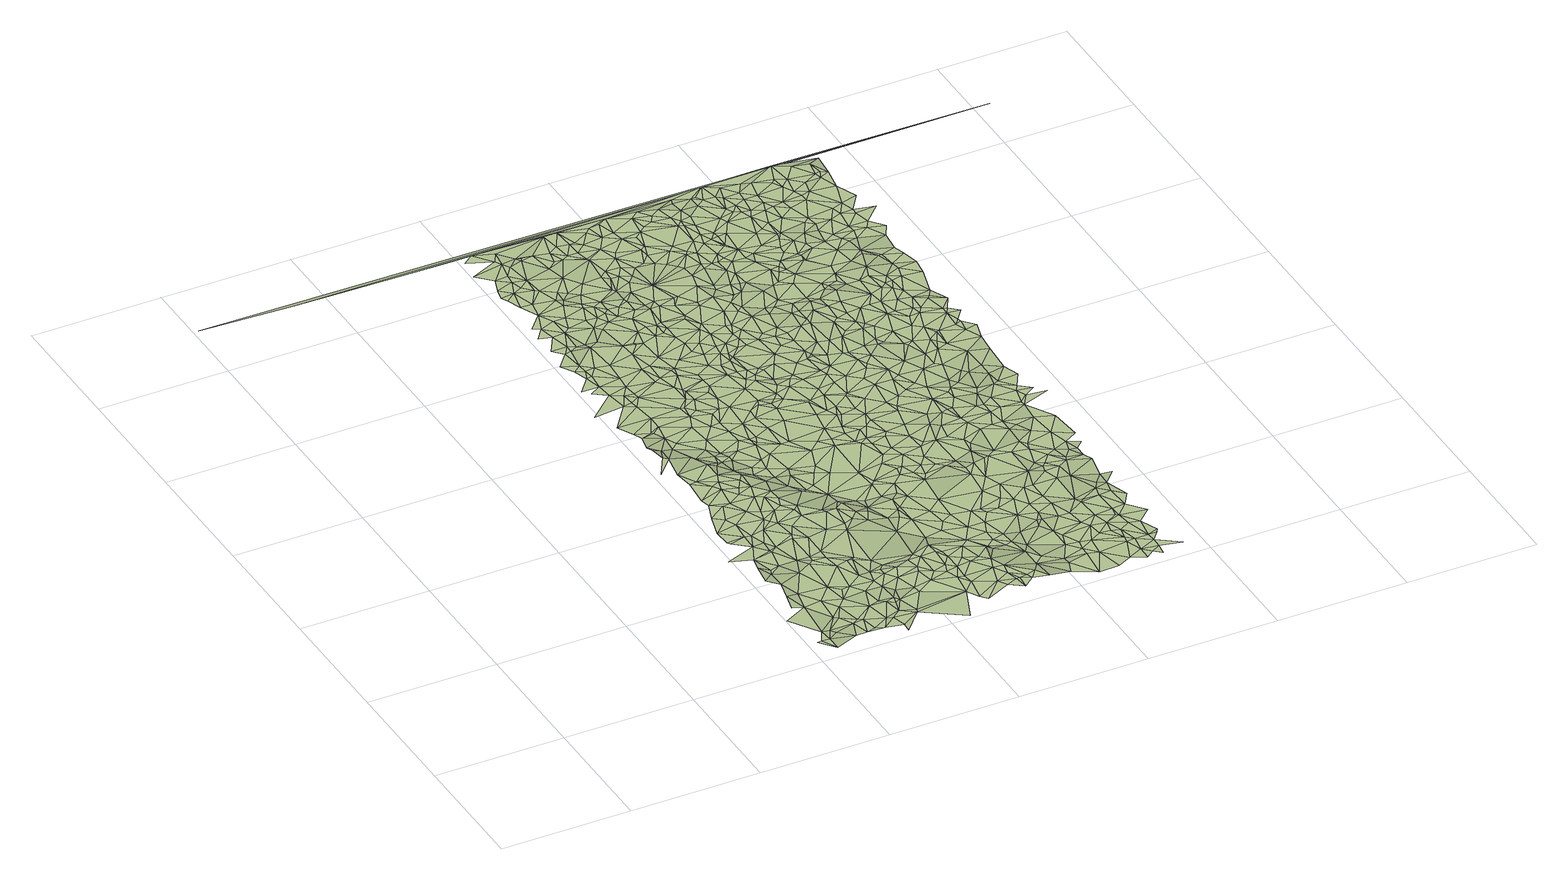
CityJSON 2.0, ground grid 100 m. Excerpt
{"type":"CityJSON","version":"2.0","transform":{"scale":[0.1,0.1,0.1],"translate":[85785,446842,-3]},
"CityObjects":{
"terrain1":{"type":"TINRelief","geometry":[{"type":"CompositeSurface","lod":"2","boundaries":[[[0,1,2]],[[2,1,3]],[[4,2,3]],[[4,3,5]],[[6,7,4]],[[3,1,8]],[[5,3,9]],[[3,8,9]],[[4,5,10]],[[11,6,12]],[[6,4,10]],[[5,9,13]],[[6,14,12]],[[5,15,10]],[[13,9,8]],[[5,13,15]],[[12,14,16]],[[6,10,17]],[[6,17,14]],[[16,18,19]],[[20,19,18]],[[13,8,21]],[[22,10,15]],[[23,15,13]],[[17,10,22]],[[20,18,24]],[[14,25,16]],[[26,20,24]],[[13,21,27]],[[23,22,15]],[[28,26,29]],[[16,25,18]],[[23,13,27]],[[27,21,30]],[[14,17,31]],[[24,18,32]],[[33,30,21]],[[26,24,32]],[[34,17,22]],[[18,25,32]],[[14,31,25]],[[35,36,37]],[[31,17,34]],[[38,22,23]],[[35,37,39]],[[40,27,30]],[[38,23,27]],[[26,32,41]],[[40,30,33]],[[26,42,29]],[[29,37,36]],[[34,22,38]],[[26,41,42]],[[39,43,44]],[[25,45,32]],[[37,46,39]],[[38,27,40]],[[39,46,43]],[[31,34,47]],[[41,32,45]],[[48,40,33]],[[29,49,37]],[[31,50,25]],[[29,42,51]],[[48,33,52]],[[29,51,49]],[[37,49,46]],[[53,47,34]],[[41,54,42]],[[25,50,45]],[[44,43,55]],[[53,31,47]],[[54,51,42]],[[44,55,56]],[[57,34,38]],[[41,45,54]],[[53,34,57]],[[58,38,40]],[[49,51,59]],[[48,60,40]],[[54,59,51]],[[46,61,43]],[[46,49,62]],[[63,50,31]],[[45,50,64]],[[53,63,31]],[[57,38,65]],[[43,61,55]],[[58,65,38]],[[52,66,67]],[[58,40,60]],[[56,55,68]],[[69,54,45]],[[48,52,67]],[[70,56,71]],[[45,64,72]],[[62,49,59]],[[73,70,74]],[[69,45,72]],[[46,62,61]],[[75,59,54]],[[48,67,60]],[[63,64,50]],[[55,61,68]],[[56,68,71]],[[76,73,77]],[[69,75,54]],[[58,60,78]],[[58,79,65]],[[53,57,80]],[[81,72,64]],[[70,71,74]],[[57,65,82]],[[83,62,59]],[[73,74,77]],[[84,85,86]],[[53,87,63]],[[83,59,88]],[[63,81,64]],[[58,78,79]],[[75,88,59]],[[78,60,89]],[[60,67,90]],[[53,80,87]],[[82,65,79]],[[91,69,72]],[[62,92,61]],[[93,72,81]],[[89,60,90]],[[78,89,79]],[[91,72,93]],[[57,82,80]],[[61,94,68]],[[91,75,69]],[[71,68,95]],[[77,74,96]],[[76,77,97]],[[83,98,62]],[[75,99,88]],[[100,81,63]],[[96,74,71]],[[92,94,61]],[[87,100,63]],[[62,98,92]],[[91,99,75]],[[83,88,98]],[[89,101,79]],[[76,102,85]],[[86,85,103]],[[86,103,104]],[[94,95,68]],[[82,79,101]],[[105,104,103]],[[77,96,106]],[[80,107,87]],[[93,81,108]],[[109,71,95]],[[110,89,90]],[[96,71,109]],[[87,111,100]],[[80,82,112]],[[100,108,81]],[[87,107,111]],[[77,106,97]],[[76,97,102]],[[113,91,93]],[[114,88,99]],[[85,115,103]],[[116,101,89]],[[92,98,117]],[[80,112,107]],[[113,99,91]],[[92,117,94]],[[118,82,101]],[[119,98,88]],[[105,103,120]],[[100,111,108]],[[85,102,115]],[[121,105,120]],[[118,112,82]],[[122,95,94]],[[109,95,122]],[[110,116,89]],[[123,90,67]],[[124,96,109]],[[124,106,96]],[[114,119,88]],[[125,121,126]],[[107,127,111]],[[112,128,107]],[[113,114,99]],[[129,117,98]],[[130,93,108]],[[118,101,116]],[[111,127,108]],[[103,115,120]],[[131,107,128]],[[119,129,98]],[[132,125,133]],[[113,93,130]],[[124,109,122]],[[134,97,106]],[[131,127,107]],[[135,102,97]],[[121,136,126]],[[135,115,102]],[[117,137,94]],[[121,120,136]],[[124,138,106]],[[110,90,123]],[[139,128,112]],[[137,122,94]],[[129,140,117]],[[139,112,118]],[[123,67,141]],[[134,106,142]],[[138,142,106]],[[125,126,133]],[[139,131,128]],[[143,120,115]],[[124,122,138]],[[144,135,97]],[[127,130,108]],[[119,145,129]],[[146,116,110]],[[140,137,117]],[[114,145,119]],[[145,140,129]],[[144,97,134]],[[147,148,149]],[[150,118,116]],[[135,151,115]],[[126,136,152]],[[152,136,120]],[[132,153,148]],[[143,115,151]],[[113,154,114]],[[132,133,153]],[[155,139,118]],[[156,138,122]],[[150,116,146]],[[156,122,137]],[[144,157,135]],[[134,142,158]],[[114,159,145]],[[160,131,139]],[[144,134,158]],[[126,152,133]],[[155,118,150]],[[113,130,161]],[[162,127,131]],[[146,110,123]],[[157,151,135]],[[163,142,138]],[[164,165,166]],[[113,161,154]],[[114,154,159]],[[149,165,167]],[[144,158,157]],[[140,168,137]],[[145,168,140]],[[169,120,143]],[[155,160,139]],[[170,158,142]],[[163,138,156]],[[160,162,131]],[[150,146,171]],[[152,120,169]],[[143,151,172]],[[148,173,149]],[[174,157,158]],[[156,137,175]],[[163,176,142]],[[155,150,171]],[[148,153,177]],[[157,178,151]],[[170,142,176]],[[148,177,173]],[[179,161,130]],[[174,158,170]],[[165,180,166]],[[181,182,183]],[[127,184,130]],[[174,178,157]],[[182,166,185]],[[168,175,137]],[[146,123,186]],[[146,187,171]],[[188,160,155]],[[169,143,172]],[[189,154,161]],[[149,190,165]],[[189,159,154]],[[163,156,191]],[[151,178,172]],[[185,166,180]],[[188,155,171]],[[192,133,152]],[[193,145,159]],[[183,182,185]],[[194,177,153]],[[149,173,190]],[[146,186,187]],[[181,183,195]],[[188,162,160]],[[179,189,161]],[[194,173,177]],[[191,156,175]],[[162,184,127]],[[196,179,130]],[[163,197,176]],[[193,168,145]],[[198,174,170]],[[165,199,180]],[[200,153,133]],[[201,123,202]],[[198,178,174]],[[185,180,203]],[[163,191,197]],[[168,204,175]],[[194,205,173]],[[183,185,203]],[[192,152,169]],[[186,123,201]],[[170,176,206]],[[207,159,189]],[[188,171,208]],[[205,190,173]],[[208,171,187]],[[165,190,199]],[[209,189,179]],[[204,210,175]],[[183,211,195]],[[200,194,153]],[[212,195,213]],[[198,170,206]],[[196,130,184]],[[180,199,203]],[[214,172,178]],[[191,175,215]],[[206,176,197]],[[196,209,179]],[[216,186,201]],[[188,217,162]],[[193,204,168]],[[209,218,189]],[[192,200,133]],[[186,219,187]],[[207,193,159]],[[198,214,178]],[[220,212,213]],[[202,221,222]],[[223,169,172]],[[215,175,210]],[[207,189,218]],[[213,195,211]],[[208,187,219]],[[216,219,186]],[[188,208,224]],[[193,210,204]],[[201,202,222]],[[191,225,197]],[[220,226,227]],[[183,203,228]],[[183,228,211]],[[223,192,169]],[[188,224,217]],[[229,209,196]],[[191,215,225]],[[230,203,199]],[[194,231,205]],[[213,211,232]],[[233,215,210]],[[231,190,205]],[[223,172,234]],[[235,208,219]],[[193,233,210]],[[214,234,172]],[[224,208,235]],[[206,197,236]],[[209,237,218]],[[198,206,238]],[[162,217,239]],[[162,239,184]],[[240,207,218]],[[220,213,241]],[[200,242,194]],[[216,243,219]],[[216,201,244]],[[222,221,245]],[[228,203,230]],[[226,246,247]],[[236,197,225]],[[248,200,192]],[[198,238,214]],[[190,249,199]],[[220,241,226]],[[211,228,232]],[[229,237,209]],[[213,232,241]],[[250,217,224]],[[251,229,196]],[[250,224,235]],[[240,193,207]],[[251,196,184]],[[235,219,252]],[[253,248,192]],[[240,218,237]],[[254,215,233]],[[255,192,223]],[[238,206,236]],[[249,230,199]],[[254,225,215]],[[244,201,222]],[[256,223,234]],[[248,242,200]],[[241,232,257]],[[252,219,243]],[[258,231,194]],[[257,232,228]],[[258,194,242]],[[214,259,234]],[[226,241,260]],[[255,253,192]],[[231,249,190]],[[216,244,243]],[[251,237,229]],[[238,259,214]],[[226,260,246]],[[193,261,233]],[[255,223,256]],[[250,262,217]],[[250,235,262]],[[253,263,248]],[[264,265,266]],[[238,267,259]],[[235,252,262]],[[265,268,266]],[[251,184,269]],[[264,266,270]],[[240,237,271]],[[263,242,248]],[[268,246,272]],[[273,257,228]],[[274,222,245]],[[241,275,260]],[[256,234,276]],[[261,254,233]],[[267,277,259]],[[276,234,259]],[[278,225,254]],[[252,243,279]],[[239,280,184]],[[281,238,236]],[[282,228,230]],[[266,268,272]],[[281,267,238]],[[255,283,253]],[[284,244,222]],[[240,285,193]],[[251,286,237]],[[184,280,269]],[[287,230,249]],[[255,256,283]],[[288,236,225]],[[289,241,257]],[[246,260,290]],[[276,259,277]],[[284,222,274]],[[274,245,291]],[[253,283,263]],[[292,249,231]],[[262,252,279]],[[258,292,231]],[[293,239,217]],[[262,294,217]],[[295,258,242]],[[263,296,242]],[[281,277,267]],[[275,290,260]],[[297,243,244]],[[289,275,241]],[[271,237,298]],[[295,242,296]],[[251,269,286]],[[297,279,243]],[[270,266,299]],[[289,257,273]],[[273,228,282]],[[282,230,287]],[[270,299,300]],[[278,254,261]],[[288,225,278]],[[240,271,285]],[[301,256,276]],[[292,302,249]],[[303,274,291]],[[283,256,301]],[[193,304,261]],[[272,246,305]],[[306,244,284]],[[284,274,303]],[[293,217,294]],[[281,236,288]],[[239,307,280]],[[286,308,237]],[[280,286,269]],[[266,272,309]],[[306,297,244]],[[246,290,310]],[[258,311,292]],[[302,287,249]],[[276,277,312]],[[295,311,258]],[[237,308,298]],[[263,313,296]],[[314,300,315]],[[281,312,277]],[[316,290,275]],[[263,283,317]],[[266,318,299]],[[319,303,291]],[[320,262,279]],[[321,284,303]],[[193,285,304]],[[306,284,321]],[[266,309,318]],[[280,322,286]],[[292,323,302]],[[293,307,239]],[[320,279,297]],[[289,316,275]],[[324,300,299]],[[271,298,285]],[[246,310,305]],[[320,294,262]],[[325,273,282]],[[295,296,326]],[[263,317,313]],[[289,273,325]],[[311,323,292]],[[319,321,303]],[[272,327,309]],[[283,301,317]],[[322,308,286]],[[328,312,281]],[[329,330,331]],[[332,276,312]],[[272,305,327]],[[328,281,288]],[[314,315,330]],[[333,287,302]],[[334,301,276]],[[324,315,300]],[[280,307,335]],[[299,318,336]],[[296,313,337]],[[295,326,311]],[[338,282,287]],[[280,339,322]],[[334,276,332]],[[323,340,302]],[[306,321,341]],[[324,299,336]],[[342,320,297]],[[309,336,318]],[[278,261,343]],[[316,344,290]],[[341,321,319]],[[340,333,302]],[[311,340,323]],[[344,310,290]],[[296,337,326]],[[345,294,320]],[[298,308,346]],[[345,293,294]],[[317,337,313]],[[289,347,316]],[[338,348,282]],[[327,336,309]],[[280,335,339]],[[322,349,308]],[[350,289,325]],[[351,338,287]],[[352,297,306]],[[351,287,333]],[[288,278,343]],[[353,305,310]],[[328,354,312]],[[324,336,355]],[[293,356,307]],[[357,328,288]],[[341,319,358]],[[311,359,340]],[[324,355,315]],[[345,320,342]],[[298,360,285]],[[306,341,361]],[[362,327,305]],[[325,282,363]],[[330,364,331]],[[332,312,354]],[[322,339,349]],[[365,304,285]],[[350,347,289]],[[261,304,343]],[[326,359,311]],[[356,335,307]],[[363,282,348]],[[308,349,346]],[[316,347,344]],[[351,348,338]],[[362,305,353]],[[366,317,301]],[[298,346,360]],[[353,310,367]],[[342,297,352]],[[368,301,334]],[[369,334,332]],[[340,370,333]],[[330,315,364]],[[344,367,310]],[[365,285,360]],[[371,293,345]],[[372,306,361]],[[366,337,317]],[[350,325,363]],[[341,358,361]],[[373,339,335]],[[336,374,355]],[[351,363,348]],[[375,336,327]],[[362,353,376]],[[377,345,342]],[[355,378,315]],[[357,288,343]],[[372,352,306]],[[346,349,360]],[[379,344,347]],[[380,356,293]],[[350,381,347]],[[356,373,335]],[[371,380,293]],[[378,364,315]],[[382,332,354]],[[362,375,327]],[[351,333,383]],[[384,340,359]],[[382,369,332]],[[379,367,344]],[[368,366,301]],[[368,334,369]],[[385,353,367]],[[357,386,328]],[[387,326,337]],[[365,388,304]],[[328,386,354]],[[384,370,340]],[[381,379,347]],[[371,345,377]],[[389,349,339]],[[385,376,353]],[[387,359,326]],[[374,378,355]],[[390,391,392]],[[377,342,352]],[[393,381,350]],[[389,339,373]],[[336,394,374]],[[365,360,395]],[[351,383,363]],[[396,333,370]],[[362,376,375]],[[397,361,358]],[[398,367,379]],[[350,363,399]],[[400,379,381]],[[357,343,401]],[[366,387,337]],[[375,394,336]],[[374,402,378]],[[368,369,403]],[[393,350,399]],[[398,385,367]],[[371,377,404]],[[393,400,381]],[[403,369,382]],[[387,384,359]],[[356,405,373]],[[343,304,406]],[[407,383,333]],[[380,408,356]],[[331,364,409]],[[410,360,349]],[[400,398,379]],[[371,411,380]],[[365,395,412]],[[357,401,386]],[[404,377,352]],[[365,412,388]],[[413,363,383]],[[374,414,402]],[[402,414,378]],[[415,376,385]],[[371,404,411]],[[416,352,372]],[[407,333,396]],[[384,417,370]],[[399,363,413]],[[389,373,405]],[[389,410,349]],[[304,388,418]],[[368,403,419]],[[420,372,361]],[[408,405,356]],[[393,421,400]],[[394,414,374]],[[415,375,376]],[[382,354,422]],[[396,370,423]],[[417,423,370]],[[380,411,408]],[[401,343,424]],[[400,421,398]],[[368,425,366]],[[406,304,418]],[[426,404,352]],[[410,395,360]],[[403,382,427]],[[366,428,387]],[[397,429,361]],[[426,352,416]],[[354,386,422]],[[387,430,384]],[[413,383,431]],[[368,419,425]],[[409,364,378]],[[393,399,432]],[[416,372,420]],[[399,413,431]],[[403,427,419]],[[407,433,383]],[[431,383,433]],[[393,432,421]],[[386,401,434]],[[343,406,424]],[[398,435,385]],[[420,361,429]],[[436,414,394]],[[437,428,366]],[[438,430,387]],[[439,411,404]],[[438,387,428]],[[401,424,434]],[[375,440,394]],[[425,437,366]],[[441,412,395]],[[398,421,442]],[[441,388,412]],[[415,385,435]],[[439,404,426]],[[408,443,405]],[[444,384,430]],[[425,419,427]],[[445,441,395]],[[444,417,384]],[[410,445,395]],[[407,446,433]],[[409,378,414]],[[446,431,433]],[[382,447,427]],[[448,396,423]],[[417,448,423]],[[440,436,394]],[[382,422,447]],[[449,414,436]],[[386,434,450]],[[451,399,431]],[[421,432,452]],[[438,453,430]],[[405,443,454]],[[438,428,455]],[[398,442,456]],[[457,408,411]],[[451,432,399]],[[458,431,446]],[[421,452,442]],[[437,459,428]],[[460,389,405]],[[397,461,429]],[[426,416,462]],[[398,456,435]],[[441,463,388]],[[463,418,388]],[[406,464,424]],[[406,418,465]],[[331,409,466]],[[410,467,445]],[[453,444,430]],[[415,468,375]],[[455,428,459]],[[425,469,437]],[[386,470,422]],[[438,455,453]],[[434,424,471]],[[449,436,440]],[[451,431,458]],[[416,420,462]],[[386,450,470]],[[472,407,396]],[[425,427,473]],[[406,465,464]],[[417,474,448]],[[457,443,408]],[[445,475,441]],[[439,457,411]],[[444,474,417]],[[449,409,414]],[[476,452,432]],[[415,435,477]],[[472,446,407]],[[450,434,471]],[[460,405,454]],[[478,465,418]],[[471,424,464]],[[375,468,440]],[[479,454,443]],[[439,426,480]],[[389,481,410]],[[437,482,459]],[[467,475,445]],[[472,396,448]],[[427,447,483]],[[437,469,482]],[[455,484,453]],[[425,473,469]],[[451,476,432]],[[453,485,444]],[[486,442,452]],[[447,422,487]],[[488,449,440]],[[458,446,489]],[[420,429,490]],[[473,427,483]],[[475,463,441]],[[478,418,463]],[[455,459,491]],[[453,484,485]],[[422,470,487]],[[486,456,442]],[[455,491,484]],[[476,486,452]],[[415,477,468]],[[429,461,490]],[[492,451,458]],[[493,435,456]],[[410,494,467]],[[495,464,465]],[[488,496,449]],[[482,497,459]],[[447,487,483]],[[450,498,470]],[[457,479,443]],[[459,497,491]],[[426,462,499]],[[500,448,474]],[[501,450,471]],[[477,435,493]],[[495,465,478]],[[444,485,502]],[[444,502,474]],[[426,499,480]],[[449,496,409]],[[460,481,389]],[[501,471,464]],[[472,489,446]],[[503,475,467]],[[504,454,479]],[[488,440,505]],[[451,506,476]],[[469,507,482]],[[420,508,462]],[[472,448,500]],[[484,509,485]],[[473,507,469]],[[510,492,458]],[[439,511,457]],[[420,490,508]],[[470,512,487]],[[506,486,476]],[[486,513,456]],[[510,458,489]],[[460,454,504]],[[439,480,511]],[[514,463,475]],[[515,493,456]],[[477,493,516]],[[492,506,451]],[[440,468,505]],[[483,487,517]],[[470,498,512]],[[500,474,502]],[[518,498,450]],[[501,464,519]],[[495,519,464]],[[515,456,513]],[[485,509,502]],[[488,520,496]],[[503,467,494]],[[477,516,468]],[[473,483,521]],[[518,450,501]],[[522,478,463]],[[482,523,497]],[[488,505,524]],[[503,514,475]],[[523,491,497]],[[481,494,410]],[[515,516,493]],[[517,487,512]],[[525,490,461]],[[331,466,526]],[[488,524,520]],[[507,527,482]],[[484,491,528]],[[457,529,479]],[[496,466,409]],[[484,530,509]],[[472,500,531]],[[472,531,489]],[[473,532,507]],[[499,462,533]],[[514,522,463]],[[525,461,534]],[[521,483,517]],[[482,527,523]],[[535,495,478]],[[536,512,498]],[[462,508,537]],[[510,489,531]],[[504,479,529]],[[533,462,537]],[[538,486,506]],[[539,492,510]],[[480,499,540]],[[480,540,511]],[[496,520,466]],[[473,521,532]],[[538,513,486]],[[508,490,525]],[[492,541,506]],[[542,501,519]],[[500,502,543]],[[544,516,515]],[[457,511,545]],[[509,546,502]],[[547,515,513]],[[518,536,498]],[[535,478,522]],[[484,528,530]],[[507,532,527]],[[518,501,542]],[[523,528,491]],[[548,468,516]],[[549,514,503]],[[535,519,495]],[[524,550,520]],[[539,541,492]],[[551,524,505]],[[551,505,468]],[[531,500,552]],[[460,504,553]],[[511,540,545]],[[554,517,512]],[[549,503,494]],[[502,546,543]],[[544,515,547]],[[530,546,509]],[[457,555,529]],[[520,556,466]],[[457,545,555]],[[508,557,537]],[[538,547,513]],[[536,554,512]],[[508,525,557]],[[460,558,481]],[[541,538,506]],[[544,548,516]],[[550,556,520]],[[500,543,552]],[[510,531,559]],[[560,494,481]],[[499,561,540]],[[551,550,524]],[[553,504,529]],[[539,510,559]],[[460,553,558]],[[499,533,562]],[[542,519,563]],[[527,564,523]],[[560,549,494]],[[565,521,517]],[[566,525,534]],[[548,551,468]],[[514,567,522]],[[540,561,545]],[[539,568,541]],[[533,537,569]],[[535,522,570]],[[571,544,547]],[[535,563,519]],[[572,517,554]],[[573,527,532]],[[574,532,521]],[[549,567,514]],[[530,575,546]],[[538,571,547]],[[518,576,536]],[[577,466,556]],[[523,564,528]],[[541,568,538]],[[578,543,546]],[[579,560,481]],[[539,580,568]],[[571,548,544]],[[565,517,572]],[[528,575,530]],[[577,556,550]],[[581,552,543]],[[579,481,558]],[[582,518,542]],[[499,562,561]],[[531,552,583]],[[567,570,522]],[[576,554,536]],[[579,549,560]],[[569,537,557]],[[539,559,580]],[[529,555,584]],[[581,543,578]],[[575,578,546]],[[573,564,527]],[[545,585,555]],[[553,529,584]],[[559,531,583]],[[390,586,391]],[[548,587,551]],[[574,521,565]],[[557,525,588]],[[545,561,585]],[[533,569,562]],[[589,550,551]],[[572,554,576]],[[582,542,563]],[[574,573,532]],[[588,525,566]],[[590,548,571]],[[581,583,552]],[[577,591,466]],[[528,592,575]],[[518,593,576]],[[538,594,571]],[[595,535,570]],[[589,577,550]],[[568,596,538]],[[569,557,597]],[[579,598,549]],[[579,558,599]],[[584,555,600]],[[575,601,578]],[[585,600,555]],[[595,563,535]],[[549,598,567]],[[602,528,564]],[[582,593,518]],[[562,603,561]],[[553,604,558]],[[603,585,561]],[[605,565,572]],[[595,570,567]],[[568,580,596]],[[573,606,564]],[[607,587,548]],[[597,557,608]],[[609,551,587]],[[610,580,559]],[[602,592,528]],[[590,571,594]],[[581,578,611]],[[592,612,575]],[[575,612,601]],[[574,565,605]],[[590,607,548]],[[566,613,614]],[[557,588,608]],[[589,591,577]],[[558,615,599]],[[610,559,583]],[[581,616,583]],[[609,589,551]],[[617,572,576]],[[602,564,606]],[[538,618,594]],[[553,584,604]],[[588,566,614]],[[579,599,598]],[[574,619,573]],[[526,466,591]],[[611,578,601]],[[584,600,620]],[[619,606,573]],[[569,597,621]],[[622,562,569]],[[622,603,562]],[[538,596,623]],[[558,604,615]],[[610,596,580]],[[581,611,616]],[[574,605,619]],[[605,572,624]],[[582,563,625]],[[538,626,618]],[[597,608,627]],[[598,628,567]],[[629,567,628]],[[630,593,582]],[[590,594,631]],[[617,576,593]],[[632,567,629]],[[607,609,587]],[[633,585,603]],[[589,634,591]],[[633,600,585]],[[635,612,592]],[[621,597,627]],[[619,636,606]],[[595,567,632]],[[595,625,563]],[[637,602,606]],[[637,606,636]],[[599,615,598]],[[602,635,592]],[[638,614,613]],[[538,639,626]],[[538,623,639]],[[590,631,607]],[[624,572,617]],[[584,620,604]],[[612,640,601]],[[610,583,641]],[[641,583,616]],[[588,614,642]],[[609,643,589]],[[589,643,634]],[[622,569,621]],[[630,582,625]],[[588,642,608]],[[640,611,601]],[[630,644,593]],[[627,608,645]],[[598,646,628]],[[615,647,598]],[[622,648,603]],[[621,627,645]],[[619,649,636]],[[635,650,612]],[[649,637,636]],[[651,620,600]],[[648,633,603]],[[608,642,645]],[[598,647,646]],[[611,652,616]],[[650,640,612]],[[610,653,596]],[[634,526,591]],[[617,593,644]],[[638,654,614]],[[641,616,652]],[[631,655,607]],[[331,526,656]],[[607,655,609]],[[657,602,637]],[[642,614,658]],[[631,594,659]],[[594,618,659]],[[657,635,602]],[[610,641,660]],[[633,651,600]],[[661,619,605]],[[643,526,634]],[[638,662,654]],[[596,663,623]],[[653,663,596]],[[664,605,624]],[[665,604,620]],[[610,660,653]],[[655,666,609]],[[595,632,667]],[[614,654,658]],[[629,628,668]],[[657,637,649]],[[632,629,668]],[[669,611,640]],[[615,604,670]],[[621,645,671]],[[622,621,672]],[[673,645,642]],[[595,667,625]],[[609,674,643]],[[615,670,647]],[[619,675,649]],[[631,659,655]],[[676,652,611]],[[648,677,633]],[[678,641,652]],[[630,625,679]],[[646,680,628]],[[630,679,644]],[[681,650,635]],[[665,620,651]],[[673,642,658]],[[622,682,648]],[[609,666,674]],[[626,683,618]],[[681,640,650]],[[646,647,680]],[[673,671,645]],[[676,611,669]],[[661,605,664]],[[684,617,644]],[[678,660,641]],[[621,671,685]],[[621,685,672]],[[661,675,619]],[[623,663,686]],[[657,681,635]],[[655,674,666]],[[653,687,663]],[[623,688,639]],[[626,639,683]],[[622,672,682]],[[689,624,617]],[[653,660,687]],[[643,690,526]],[[604,691,670]],[[659,618,683]],[[632,692,667]],[[665,693,604]],[[648,694,677]],[[657,649,695]],[[693,691,604]],[[633,677,696]],[[628,680,668]],[[697,669,640]],[[659,698,655]],[[684,644,699]],[[632,668,692]],[[679,625,667]],[[643,674,690]],[[623,686,688]],[[695,649,675]],[[655,698,674]],[[678,687,660]],[[673,658,700]],[[689,664,624]],[[679,699,644]],[[658,654,701]],[[633,702,651]],[[682,672,685]],[[703,652,676]],[[648,682,694]],[[673,704,671]],[[681,697,640]],[[639,688,683]],[[703,678,652]],[[689,617,684]],[[705,676,669]],[[670,706,647]],[[685,671,704]],[[707,661,664]],[[708,663,687]],[[708,686,663]],[[661,709,675]],[[667,692,710]],[[711,687,678]],[[673,700,712]],[[633,696,702]],[[657,713,681]],[[679,667,710]],[[673,712,704]],[[665,651,714]],[[693,715,691]],[[705,669,697]],[[716,670,691]],[[677,694,696]],[[657,695,713]],[[659,717,698]],[[659,683,717]],[[707,664,689]],[[665,714,693]],[[682,685,718]],[[647,719,680]],[[684,699,720]],[[686,721,688]],[[722,676,705]],[[723,690,674]],[[710,692,724]],[[586,725,391]],[[726,711,678]],[[707,727,661]],[[728,675,709]],[[727,709,661]],[[679,710,724]],[[683,688,729]],[[526,690,730]],[[728,695,675]],[[714,651,702]],[[679,731,699]],[[682,718,694]],[[714,715,693]],[[711,732,687]],[[733,668,680]],[[716,706,670]],[[689,684,734]],[[681,735,697]],[[726,678,703]],[[706,719,647]],[[703,676,722]],[[708,721,686]],[[715,736,691]],[[681,713,735]],[[684,720,734]],[[717,683,729]],[[685,704,737]],[[729,688,721]],[[699,731,720]],[[732,708,687]],[[707,689,727]],[[716,691,736]],[[738,705,697]],[[726,732,711]],[[685,737,718]],[[723,739,690]],[[698,740,674]],[[741,692,668]],[[717,742,698]],[[722,705,738]],[[697,735,743]],[[696,694,744]],[[723,674,740]],[[679,724,745]],[[727,746,709]],[[696,747,702]],[[718,744,694]],[[692,748,724]],[[749,713,695]],[[708,750,721]],[[728,709,746]],[[719,733,680]],[[716,751,706]],[[738,697,743]],[[717,729,742]],[[714,752,715]],[[679,753,731]],[[728,749,695]],[[714,702,752]],[[713,754,735]],[[741,668,733]],[[755,729,721]],[[715,752,736]],[[756,726,703]],[[689,734,757]],[[739,758,690]],[[756,703,722]],[[679,745,753]],[[754,743,735]],[[755,721,750]],[[690,758,730]],[[732,759,708]],[[696,760,747]],[[727,689,757]],[[696,744,760]],[[723,740,739]],[[759,750,708]],[[716,761,751]],[[734,720,762]],[[716,736,761]],[[742,740,698]],[[745,724,748]],[[718,763,744]],[[741,748,692]],[[702,747,764]],[[749,754,713]],[[762,720,731]],[[765,742,729]],[[706,751,766]],[[767,738,743]],[[768,722,738]],[[765,729,755]],[[728,769,749]],[[770,733,719]],[[727,771,746]],[[755,750,772]],[[773,526,730]],[[759,772,750]],[[726,774,732]],[[706,766,719]],[[775,736,752]],[[731,753,776]],[[763,760,744]],[[767,743,754]],[[741,733,770]],[[775,761,736]],[[757,734,762]],[[727,757,771]],[[728,746,777]],[[752,702,778]],[[747,760,764]],[[725,331,391]],[[776,753,745]],[[739,779,758]],[[728,777,769]],[[730,758,780]],[[756,774,726]],[[781,756,722]],[[770,719,782]],[[783,759,732]],[[784,754,749]],[[778,702,764]],[[739,740,779]],[[768,738,767]],[[731,776,785]],[[771,786,746]],[[765,787,742]],[[781,722,768]],[[766,782,719]],[[762,731,785]],[[751,761,788]],[[769,789,749]],[[790,740,742]],[[741,791,748]],[[792,745,748]],[[765,755,793]],[[746,786,777]],[[775,794,761]],[[775,752,795]],[[796,755,772]],[[787,790,742]],[[759,796,772]],[[751,788,766]],[[792,776,745]],[[767,754,797]],[[779,780,758]],[[784,797,754]],[[741,770,798]],[[764,760,799]],[[774,783,732]],[[784,749,789]],[[771,800,786]],[[801,787,765]],[[777,789,769]],[[781,802,756]],[[792,748,791]],[[756,802,774]],[[801,765,793]],[[741,798,791]],[[803,779,740]],[[803,740,790]],[[775,795,794]],[[804,759,783]],[[752,778,795]],[[768,767,805]],[[771,757,806]],[[796,793,755]],[[804,796,759]],[[770,782,807]],[[794,808,761]],[[776,809,785]],[[773,730,780]],[[331,656,810]],[[805,767,797]],[[787,811,790]],[[771,806,800]],[[757,762,812]],[[784,813,797]],[[766,807,782]],[[761,808,788]],[[803,790,811]],[[801,793,814]],[[784,789,813]],[[777,786,815]],[[816,787,801]],[[817,809,776]],[[792,817,776]],[[798,818,791]],[[792,791,818]],[[819,774,802]],[[820,780,779]],[[821,762,785]],[[777,822,789]],[[823,801,814]],[[814,793,796]],[[795,824,794]],[[800,825,786]],[[803,820,779]],[[816,811,787]],[[757,826,806]],[[794,824,808]],[[798,770,827]],[[823,816,801]],[[821,828,762]],[[757,812,826]],[[812,762,828]],[[788,807,766]],[[804,783,829]],[[777,815,822]],[[830,802,781]],[[831,803,811]],[[768,805,832]],[[804,829,796]],[[819,802,830]],[[805,797,833]],[[815,786,825]],[[834,783,774]],[[781,768,835]],[[809,836,785]],[[813,833,797]],[[800,806,825]],[[770,807,827]],[[656,526,773]],[[820,837,780]],[[838,814,796]],[[831,820,803]],[[819,834,774]],[[823,814,838]],[[821,785,836]],[[789,839,813]],[[789,822,839]],[[808,824,840]],[[773,780,837]],[[823,838,816]],[[798,841,818]],[[808,842,788]],[[843,829,783]],[[844,834,819]],[[768,832,835]],[[817,845,809]],[[792,818,846]],[[843,783,834]],[[826,847,806]],[[792,846,817]],[[844,819,830]],[[826,812,847]],[[805,833,848]],[[816,849,811]],[[830,781,835]],[[847,825,806]],[[813,839,833]],[[850,796,829]],[[851,828,821]],[[851,812,828]],[[832,805,848]],[[809,845,836]],[[849,831,811]],[[798,827,841]],[[788,852,807]],[[815,853,822]],[[844,843,834]],[[831,854,820]],[[838,855,816]],[[815,825,853]],[[842,852,788]],[[856,838,796]],[[857,837,820]],[[822,853,839]],[[858,847,812]],[[852,827,807]],[[818,841,859]],[[843,860,829]],[[857,773,837]],[[846,818,859]],[[832,861,835]],[[832,848,861]],[[816,855,849]],[[856,796,850]],[[844,830,862]],[[847,863,825]],[[858,812,851]],[[817,864,845]],[[849,854,831]],[[817,846,864]],[[821,836,865]],[[844,862,843]],[[866,850,829]],[[854,857,820]],[[851,821,865]],[[841,827,867]],[[839,868,833]],[[860,866,829]],[[848,833,868]],[[830,835,869]],[[856,855,838]],[[861,870,835]],[[863,853,825]],[[865,836,845]],[[839,853,871]],[[861,848,872]],[[841,867,859]],[[858,873,847]],[[858,851,874]],[[875,864,846]],[[843,876,860]],[[847,873,863]],[[875,846,877]],[[839,871,868]],[[846,859,877]],[[874,851,878]],[[862,879,843]],[[861,872,870]],[[845,864,880]],[[843,879,876]],[[835,870,869]],[[854,881,857]],[[882,854,849]],[[830,883,862]],[[656,773,857]],[[848,868,872]],[[855,884,849]],[[853,885,871]],[[851,865,878]],[[865,845,880]],[[866,886,850]],[[830,869,883]],[[867,827,887]],[[881,888,857]],[[858,874,889]],[[856,850,890]],[[891,853,863]],[[882,881,854]],[[859,867,892]],[[893,885,853]],[[862,894,879]],[[874,878,889]],[[885,868,871]],[[891,893,853]],[[895,855,856]],[[858,889,873]],[[870,872,869]],[[882,849,884]],[[877,859,892]],[[875,896,864]],[[850,886,890]],[[860,897,866]],[[875,877,898]],[[656,857,888]],[[862,883,894]],[[860,876,897]],[[855,899,884]],[[864,896,880]],[[889,878,900]],[[901,856,890]],[[656,888,881]],[[902,863,873]],[[901,895,856]],[[895,899,855]],[[903,869,872]],[[889,900,873]],[[903,872,868]],[[882,904,881]],[[866,897,886]],[[891,863,902]],[[894,905,879]],[[875,898,896]],[[876,879,905]],[[893,906,885]],[[891,907,893]],[[908,882,884]],[[865,880,909]],[[904,656,881]],[[885,910,868]],[[890,886,911]],[[878,865,912]],[[882,913,904]],[[911,886,897]],[[901,890,914]],[[908,884,899]],[[876,915,897]],[[878,916,900]],[[893,907,906]],[[901,914,895]],[[908,913,882]],[[909,880,896]],[[903,868,910]],[[891,902,907]],[[876,905,915]],[[914,890,911]],[[894,883,917]],[[918,883,869]],[[895,919,899]],[[900,920,873]],[[906,921,885]],[[908,899,919]],[[922,869,903]],[[885,921,910]],[[894,917,905]],[[904,923,656]],[[902,873,920]],[[913,923,904]],[[902,924,907]],[[878,912,916]],[[865,909,912]],[[925,903,910]],[[911,897,926]],[[895,914,927]],[[908,928,913]],[[907,929,906]],[[915,926,897]],[[895,927,919]],[[930,900,916]],[[914,911,931]],[[908,919,928]],[[918,869,922]],[[925,922,903]],[[907,924,929]],[[930,920,900]],[[905,932,915]],[[925,910,933]],[[918,917,883]],[[913,934,923]],[[906,935,921]],[[910,921,933]],[[902,936,924]],[[928,934,913]],[[906,929,935]],[[914,931,927]],[[932,926,915]],[[923,937,656]],[[917,932,905]],[[911,926,938]],[[928,919,939]],[[902,920,936]],[[927,939,919]],[[925,933,940]],[[911,938,931]],[[930,916,941]],[[933,921,942]],[[943,929,924]],[[925,940,922]],[[921,935,942]],[[930,944,920]],[[930,941,944]],[[936,943,924]],[[940,933,942]],[[916,912,945]],[[923,934,937]],[[927,931,946]],[[928,947,934]],[[916,945,941]],[[918,922,948]],[[932,949,926]],[[927,946,939]],[[928,939,947]],[[950,917,918]],[[929,951,935]],[[936,920,952]],[[943,953,929]],[[954,942,935]],[[917,955,932]],[[920,944,956]],[[940,942,954]],[[950,918,948]],[[957,926,949]],[[957,938,926]],[[953,951,929]],[[940,958,922]],[[920,956,952]],[[931,959,946]],[[960,949,932]],[[961,931,938]],[[947,962,934]],[[951,954,935]],[[948,922,963]],[[936,964,943]],[[934,962,937]],[[939,946,965]],[[936,952,964]],[[950,966,917]],[[947,939,965]],[[960,932,955]],[[961,959,931]],[[917,966,955]],[[943,964,953]],[[940,954,967]],[[963,922,958]],[[961,938,957]],[[959,965,946]],[[656,937,810]],[[950,948,963]],[[940,967,958]],[[953,964,951]],[[960,968,949]],[[957,949,968]],[[950,969,966]],[[950,963,970]],[[947,971,962]],[[966,969,955]],[[951,972,954]],[[947,965,973]],[[961,957,968]],[[960,955,974]],[[967,954,972]],[[970,963,958]],[[961,975,959]],[[975,965,959]],[[331,810,391]],[[955,969,974]],[[947,973,971]],[[950,970,976]],[[960,977,968]],[[937,962,810]],[[967,978,958]],[[960,974,977]],[[970,958,979]],[[950,980,969]],[[981,962,971]],[[973,965,982]],[[961,968,983]],[[967,972,978]],[[975,984,965]],[[982,965,984]],[[961,983,975]],[[958,978,979]],[[950,976,980]],[[969,985,974]],[[970,979,976]],[[973,981,971]],[[981,810,962]],[[968,977,986]],[[985,977,974]],[[968,986,983]],[[973,982,987]],[[973,987,981]],[[969,980,985]],[[975,988,984]],[[982,984,988]],[[989,986,977]],[[985,990,977]],[[981,987,810]],[[975,983,991]],[[982,992,987]],[[975,991,988]],[[982,988,992]],[[989,977,990]],[[991,983,986]],[[989,993,986]],[[985,980,994]],[[991,986,993]],[[985,994,990]],[[987,995,810]],[[987,992,996]],[[997,992,988]],[[991,998,988]],[[987,996,995]],[[989,990,999]],[[989,999,993]],[[991,993,1000]],[[997,988,998]],[[997,996,992]],[[991,1000,998]],[[810,995,1001]],[[996,1002,995]],[[997,1003,996]],[[997,998,1004]],[[996,1003,1002]],[[997,1004,1003]],[[1002,1001,995]],[[1004,1002,1003]],[[1004,1001,1002]]]}]}
},
"vertices":[
[2056,180,36],[2150,60,37],[2089,180,35],[2150,180,34],[2139,280,35],[2200,280,29],[2170,600,34],[1991,510,35],[2337,150,24],[2226,230,32],[2297,410,28],[2088,630,37],[2117,760,46],[2387,290,23],[2210,770,29],[2329,390,24],[2154,910,41],[2309,620,31],[2160,1070,23],[2079,1000,39],[2111,1180,29],[2424,150,23],[2389,500,31],[2433,320,23],[2180,1120,23],[2328,980,37],[2135,1280,26],[2469,300,23],[1966,1330,30],[2203,1430,22],[2492,170,24],[2425,750,30],[2255,1140,22],[2556,140,25],[2457,570,32],[2070,1550,21],[2085,1530,21],[2205,1560,25],[2581,420,24],[2062,1690,19],[2616,240,23],[2289,1310,23],[2284,1330,23],[2169,1770,50],[2098,1840,41],[2392,1140,23],[2205,1690,44],[2503,680,29],[2662,220,25],[2248,1540,29],[2442,1050,34],[2289,1430,26],[2693,110,25],[2565,690,30],[2339,1350,26],[2210,1890,73],[2134,1950,72],[2636,590,31],[2704,410,29],[2338,1530,58],[2735,280,25],[2323,1760,75],[2385,1620,74],[2604,950,29],[2482,1080,32],[2663,450,25],[2694,50,18],[2838,200,30],[2268,1900,74],[2466,1350,57],[2117,2020,72],[2297,2080,73],[2487,1130,31],[2132,2230,74],[2259,2140,73],[2480,1380,69],[2111,2370,73],[2186,2240,73],[2758,370,30],[2773,430,31],[2743,670,31],[2581,1070,32],[2763,580,33],[2413,1580,75],[2015,2430,74],[2149,2580,68],[2122,2610,68],[2685,780,27],[2450,1540,75],[2798,390,31],[2847,230,30],[2560,1290,70],[2411,1710,75],[2578,1140,40],[2454,1890,74],[2376,1970,74],[2321,2170,72],[2349,2390,75],[2500,1680,78],[2522,1460,76],[2696,980,27],[2834,520,17],[2306,2550,47],[2170,2730,35],[2107,2730,59],[2096,2800,43],[2353,2250,70],[2769,780,31],[2754,990,28],[2410,2040,72],[2960,410,31],[2734,970,28],[2846,710,34],[2708,1310,79],[2636,1540,76],[2254,2730,24],[2953,470,33],[2515,1860,73],[2905,620,38],[2628,1630,76],[2270,2870,23],[2134,2940,25],[2495,2020,71],[3220,210,71],[2465,2130,69],[2105,3010,25],[2215,2970,22],[2840,900,29],[2846,770,34],[2568,1720,75],[2831,1240,79],[2881,810,34],[2040,3130,24],[2296,3130,21],[2424,2390,40],[2340,2540,31],[2232,2960,21],[2592,1910,71],[2498,2170,79],[2938,700,65],[2596,1810,73],[3143,0,25],[2489,2260,55],[2313,2780,24],[2455,2440,23],[2667,1670,74],[3066,440,76],[1964,3320,21],[2204,3350,19],[2175,3510,19],[3040,580,74],[2453,2620,22],[2298,3020,20],[2278,3300,20],[2811,1510,75],[3058,630,75],[2631,2060,50],[2472,2520,24],[2484,2430,23],[2794,1540,75],[3037,730,77],[2856,1320,78],[3096,770,79],[2605,2200,22],[2024,3630,22],[2157,3630,22],[2130,3760,21],[2076,3580,20],[2788,1830,55],[2500,2910,18],[2553,2420,24],[3136,530,74],[2519,2730,19],[2258,3460,19],[2562,2470,22],[2748,1960,30],[2637,2280,24],[2271,3360,19],[2530,2540,19],[2930,1350,78],[2172,3770,22],[2034,3970,21],[2095,3870,22],[2155,3920,22],[3161,1130,28],[2159,3840,22],[3243,390,74],[3211,480,75],[3130,720,79],[2890,1510,76],[2322,3550,19],[2722,2100,24],[2546,3030,19],[2947,1750,26],[2341,3400,19],[2135,4090,22],[3026,1300,62],[2721,2230,22],[2643,2510,19],[2333,3660,19],[2532,3150,20],[3304,300,73],[3277,120,68],[2235,3850,22],[2803,1840,43],[2336,3450,19],[2742,2340,19],[2960,1630,38],[3240,560,78],[2987,1410,80],[2845,1870,24],[2181,4100,23],[2064,4160,23],[2184,4160,23],[2708,2620,20],[2829,2080,22],[3293,380,75],[3244,820,79],[2949,1540,82],[3302,500,78],[2151,4310,22],[3322,70,68],[3466,220,75],[2620,2860,19],[3252,730,78],[2857,2160,18],[2126,4430,22],[2057,4340,22],[2326,4090,16],[3067,1380,78],[2342,3830,22],[2530,3510,19],[2242,4130,23],[2909,1890,26],[2704,2750,19],[3300,640,77],[2826,2380,19],[3114,1470,35],[2793,2520,18],[3297,970,34],[3081,1590,29],[2249,4320,23],[2618,3230,21],[3411,520,77],[3514,380,76],[3509,150,74],[2186,4590,22],[2075,4470,21],[2563,3140,20],[2518,3690,20],[3292,710,78],[3180,1300,33],[3378,580,78],[2619,3080,19],[2987,2030,22],[2699,2990,19],[2694,2870,19],[2305,4130,20],[2614,3390,22],[2783,2600,19],[2246,4480,22],[3082,1980,22],[3443,700,80],[2669,3200,20],[2054,4890,24],[2081,4840,24],[2158,4900,24],[2811,2540,19],[2120,4730,24],[3256,1280,29],[2073,4980,23],[3136,1560,30],[2211,4730,23],[2402,4130,15],[3595,190,74],[2298,4360,21],[2828,2780,20],[2833,2600,20],[3032,2100,22],[3486,540,78],[3319,1210,29],[2949,2450,19],[2531,4000,22],[2767,3020,21],[3572,280,75],[3273,1720,24],[3286,1360,32],[2543,3880,21],[3097,2280,22],[2454,4280,22],[2336,4480,23],[3614,80,71],[2580,3540,20],[3534,820,31],[3497,740,89],[2649,3340,21],[2660,3310,21],[3548,480,77],[3262,1560,25],[2210,5030,21],[2117,5100,21],[2842,3010,19],[2587,3700,21],[3624,190,74],[3262,1890,20],[2378,4700,21],[3592,370,76],[3437,1000,30],[3313,1490,29],[2298,4870,23],[2396,4620,22],[2700,3510,20],[2956,2660,20],[2795,3230,21],[2010,5210,20],[2250,5260,18],[2448,4390,22],[2815,3140,20],[2233,4940,24],[3698,150,74],[3582,610,89],[3683,200,75],[3312,1380,31],[2691,3580,21],[2218,5110,22],[2501,4240,20],[2829,3380,20],[2327,4850,22],[3009,2450,19],[2030,5380,23],[2222,5310,18],[2107,5440,23],[2939,2810,20],[2686,3770,18],[2946,2900,20],[3497,1090,31],[2310,5000,23],[2838,3300,19],[2622,3970,23],[3473,1240,32],[2724,3600,18],[3756,220,77],[3637,620,46],[3268,2260,21],[2503,4530,21],[3637,690,28],[3378,1550,24],[2532,4380,21],[2609,3990,22],[3425,1480,25],[2576,4300,21],[2669,3960,22],[3830,510,28],[2424,4680,16],[3097,2690,21],[2287,5200,18],[3615,950,32],[3185,2360,21],[3817,120,77],[2828,3450,21],[3417,1660,25],[3816,310,54],[2432,4780,22],[2702,4100,23],[2268,5390,21],[3305,1750,23],[3038,3150,20],[2512,4580,22],[3050,2990,20],[3030,2940,20],[2792,3670,21],[3698,740,30],[3835,350,27],[3579,1140,31],[2374,5210,37],[2540,4910,26],[2491,4740,20],[3748,640,28],[2362,5270,24],[2573,4510,21],[3702,840,29],[2605,4400,22],[3121,2840,23],[2787,4000,21],[2943,3520,21],[2562,4680,20],[3300,2480,20],[3006,3360,21],[3456,1920,21],[3590,1340,32],[731,5440,40],[6115,5440,23],[2,5440,67],[2666,4330,21],[2503,5040,37],[3501,1740,22],[2923,3830,21],[3998,150,28],[2638,4540,21],[2740,4260,20],[2639,4440,21],[3283,2340,20],[2390,5240,37],[3115,2910,24],[3801,660,28],[3722,1110,34],[3442,2200,22],[2900,3920,22],[3747,950,33],[2645,5400,35],[3625,1610,21],[3797,770,28],[3517,1820,21],[2778,4130,21],[2470,5230,37],[2629,4790,21],[3903,410,28],[2978,3650,20],[3508,2010,22],[3158,2950,22],[4034,320,21],[2725,4430,21],[3328,2650,21],[2921,3720,21],[3415,2240,21],[3198,3000,23],[3885,590,15],[3212,2920,22],[3093,3250,21],[4038,260,26],[3018,3480,20],[2851,4110,21],[2805,4350,19],[2854,4010,21],[3395,2360,21],[2780,4630,21],[2572,5100,36],[3146,3210,22],[3083,3360,20],[3916,750,18],[2633,5090,37],[3558,1820,21],[2794,4490,23],[3816,1050,33],[3083,3610,21],[3594,1720,21],[2898,4050,22],[3350,2810,21],[3014,3790,21],[2591,5200,37],[3417,2440,21],[2907,4310,21],[2803,4460,23],[3102,3500,20],[3791,1100,33],[3152,3350,21],[2800,4610,15],[3986,930,28],[2893,4130,21],[3179,3270,21],[3905,1290,31],[4170,60,26],[4119,470,19],[3633,1950,21],[3502,2240,23],[3502,2160,23],[2749,5400,36],[3660,1670,21],[2799,5010,36],[3251,3090,22],[3450,2580,21],[3508,2350,23],[3092,3930,21],[3321,3040,21],[3094,3700,21],[3682,1780,21],[2894,4370,18],[2783,4800,24],[3595,2050,23],[3909,1060,32],[4056,740,29],[3928,1510,31],[3263,3170,18],[3369,2820,23],[3139,3530,22],[3129,3580,21],[2878,4550,19],[3415,2660,21],[2684,5120,37],[3059,4090,24],[4197,300,23],[3231,3330,20],[2976,4310,21],[2827,4750,28],[3835,1690,21],[3628,2200,21],[2669,5250,37],[3257,3300,20],[3478,2570,23],[4121,650,23],[3130,3850,21],[3570,2370,22],[3171,3700,22],[3774,1740,23],[3977,1160,32],[2787,5030,36],[2969,4380,21],[3367,3120,21],[4198,370,24],[3224,3620,21],[3078,4130,22],[4076,810,29],[3490,2670,23],[2913,4640,37],[3748,1860,21],[2884,4740,37],[2827,4830,38],[3483,2840,21],[3627,2500,21],[3656,2250,21],[2763,5240,35],[3481,2920,21],[3787,1980,21],[3351,3330,20],[2764,5120,36],[4284,280,22],[3124,5400,36],[3405,3150,21],[3411,3430,21],[4053,1110,29],[3289,3620,22],[3134,3990,20],[3439,3070,21],[4153,580,23],[4329,70,23],[3777,2130,20],[3599,2590,21],[4216,450,22],[3051,4550,23],[3075,4270,21],[4108,800,34],[3108,4350,22],[3630,2420,21],[3269,3780,21],[2943,4830,35],[4128,890,29],[3278,3710,23],[2968,4700,36],[2963,4940,36],[3918,1710,21],[2845,5190,36],[2923,5090,35],[3267,3890,21],[4049,1310,31],[3612,2760,21],[4123,1010,27],[2806,5240,35],[4302,430,22],[4004,1440,31],[3226,4190,22],[3931,1590,32],[4232,790,25],[4338,650,24],[3809,2270,20],[3500,3270,18],[3617,2940,21],[4437,120,23],[3913,2000,21],[3139,4350,24],[4374,590,24],[3827,2020,20],[3028,4780,37],[3632,2780,20],[3602,3110,20],[3616,3050,22],[3394,3640,21],[3712,2670,21],[2930,5310,35],[3346,3800,22],[4008,1620,32],[3227,4230,22],[3310,3880,21],[3847,2440,21],[3340,4050,20],[4180,1200,31],[4261,950,28],[1641,5440,27],[2992,5000,36],[4508,300,24],[3000,5210,37],[3109,4800,37],[2971,5350,36],[3492,3500,24],[3821,2560,21],[3175,4760,38],[3972,2200,15],[3318,4410,22],[4388,480,23],[4066,1770,22],[4103,1640,32],[4246,1050,29],[3449,3690,21],[3611,3370,20],[4320,790,23],[4289,1350,41],[3722,2970,21],[3584,3280,19],[3167,4950,37],[4520,360,24],[3112,5130,36],[3353,4240,22],[3483,3910,21],[3513,3620,20],[4549,70,24],[4553,180,24],[4136,1650,32],[3431,4010,22],[3850,2790,20],[3241,4710,39],[3682,3130,22],[4246,1200,30],[4492,570,24],[4463,690,24],[3345,4530,26],[3819,2890,20],[4004,2310,21],[3301,4660,35],[4471,470,24],[4087,1920,20],[4004,2000,21],[3868,2490,21],[3175,4870,37],[4030,2140,20],[4421,910,36],[3053,5360,37],[3605,3520,20],[3636,3290,20],[3636,3320,17],[4613,120,24],[3329,4620,34],[3573,3710,21],[3433,4130,18],[4573,310,24],[3093,5220,36],[3930,2590,21],[4538,450,24],[4108,1860,20],[4199,1690,32],[4451,870,25],[3727,3260,20],[3608,3620,20],[4435,1200,29],[3471,4040,22],[3418,4320,14],[4683,160,24],[3209,4980,37],[3888,5440,35],[3736,3430,20],[4683,240,24],[3335,4850,37],[3492,4200,20],[3886,3110,20],[4668,70,24],[3421,4360,21],[3891,2990,21],[4396,1310,30],[3208,5100,37],[4105,2280,20],[4202,2090,20],[3601,3880,21],[4298,1620,32],[4623,500,24],[4588,630,24],[4678,310,24],[3264,5150,37],[3832,3230,20],[3609,3960,15],[4470,890,27],[3545,4190,31],[4120,2450,21],[4245,1980,21],[3728,3650,21],[4604,700,25],[3418,4760,39],[3990,2790,20],[4608,610,24],[3446,4550,38],[3517,4300,38],[3451,4610,38],[4019,2910,20],[3285,5320,36],[4377,1430,31],[4190,2160,19],[4413,1370,29],[4598,890,25],[3822,3410,19],[4609,960,35],[3741,3810,29],[3378,4890,38],[4012,2640,20],[4746,310,25],[4849,120,25],[4531,1190,23],[3677,4110,48],[4704,480,25],[3668,3930,27],[4407,1710,31],[3921,3040,21],[3576,4460,38],[3869,3220,20],[4153,2290,20],[3581,4280,38],[4765,340,25],[3798,3650,22],[4514,1320,28],[4445,1400,29],[4428,1600,28],[3436,4790,38],[4705,710,25],[4424,1890,19],[4102,2680,20],[3520,4580,38],[3718,3980,38],[3311,5190,36],[4198,2300,16],[1915,5440,23],[3624,4270,37],[3991,3120,21],[3922,3410,20],[3487,4740,39],[3353,5370,37],[4156,2600,20],[3608,4400,38],[4341,1990,22],[4048,2820,20],[3798,3700,27],[4508,1480,31],[4815,580,25],[3789,3900,38],[3385,5220,36],[3525,5090,38],[4407,2130,20],[3533,4880,38],[3789,3800,37],[4694,900,24],[4265,2410,19],[4005,3240,18],[4651,1030,27],[4350,2240,20],[3940,3570,36],[3568,4580,38],[4443,1660,32],[4595,1370,25],[4257,2480,20],[3880,3760,40],[3610,4670,37],[3772,4150,38],[4164,2950,20],[3421,5280,37],[3658,4540,38],[4712,990,31],[4574,1510,32],[4236,2810,15],[4776,820,24],[4725,1120,18],[3582,4820,38],[4538,1790,31],[3903,3850,50],[3903,3910,42],[3961,3440,34],[4423,1990,20],[4089,3200,32],[3624,4600,39],[3633,5400,30],[3845,4330,38],[4608,1400,24],[4295,2520,21],[4082,3410,35],[4749,1290,35],[3527,5200,37],[3497,5330,37],[3907,4110,39],[4490,1910,23],[3796,4460,38],[3984,3600,36],[4332,2610,16],[4100,3260,35],[3612,4930,38],[4651,1710,31],[4078,3510,35],[3566,5080,37],[4404,2230,20],[4427,2380,13],[3697,4730,38],[4667,1470,25],[4721,1360,36],[3760,4650,38],[3991,3760,38],[4489,2150,21],[4804,1090,33],[4136,3200,35],[3653,4840,38],[3824,4170,38],[3574,5140,36],[3756,4530,41],[3983,3860,39],[4246,3120,35],[4629,1930,28],[4688,1560,32],[4374,2550,19],[4424,5440,38],[3633,5040,39],[4318,2940,36],[4073,3630,34],[3708,4740,37],[4164,3400,35],[3702,4900,39],[4454,2430,19],[4485,2280,21],[3883,4280,38],[3630,5250,37],[4364,2770,35],[4124,3460,32],[3708,4850,39],[4726,1460,25],[4245,3280,36],[4268,3090,35],[4650,2100,21],[4323,2810,34],[3833,4560,38],[3973,4210,36],[3654,5160,36],[4068,3950,37],[4095,3770,37],[3915,4340,38],[4076,4020,37],[4453,2660,24],[3614,5350,33],[3779,4860,38],[4180,3640,34],[4790,1520,25],[4645,2140,20],[4795,1620,30],[3953,4390,39],[3943,4280,38],[4500,2640,12],[4579,2420,21],[4312,3120,37],[4119,3880,58],[3824,5040,38],[3925,4620,38],[4423,2950,37],[4768,1870,32],[4313,3490,36],[3761,5250,31],[3850,4980,38],[3958,4760,39],[3758,5350,31],[4432,3080,35],[4679,2280,21],[4022,4470,38],[4109,3980,37],[4099,4320,44],[4397,3290,35],[4619,2570,3],[4587,2830,42],[4028,4540,37],[4713,2200,21],[4323,3750,38],[4216,4090,34],[4188,4000,37],[4254,3650,34],[4228,3940,37],[4460,3230,36],[4462,3040,37],[4621,2440,20],[4097,4410,41],[4709,2330,19],[4505,2980,38],[4107,4380,42],[4616,2680,6],[3827,5300,30],[3910,5120,38],[4234,4180,35],[3940,5070,38],[4341,3640,37],[4069,4630,40],[4867,2180,20],[3795,5350,30],[4513,3140,36],[4085,4690,38],[4431,3390,36],[4801,2260,18],[4374,3500,35],[4114,4320,39],[4020,4960,38],[4739,2580,17],[4148,4570,37],[4782,2450,20],[3989,5040,38],[4532,3150,36],[4021,4790,38],[4516,3400,36],[4329,3930,39],[3917,5290,32],[4220,4430,38],[4451,3610,36],[4499,3470,36],[3992,5130,39],[4744,2800,29],[4426,3790,37],[4108,4690,38],[4758,2950,36],[3958,5250,35],[4091,4840,39],[4207,4500,37],[4699,3070,37],[4360,4330,37],[4388,4170,35],[4056,5030,38],[4678,3310,36],[4488,3750,34],[4435,4040,55],[3992,5370,35],[4549,3450,36],[4407,3960,37],[4250,4610,43],[4144,4980,38],[4076,5170,38],[4556,3590,36],[4668,3160,36],[4201,4850,37],[4333,4460,37],[4474,3830,35],[4080,5250,38],[4541,3690,34],[4677,3370,36],[4139,5350,36],[4316,4730,37],[4175,5070,40],[4515,3900,35],[4720,3180,37],[4527,3830,35],[4646,3530,36],[4712,3210,36],[4796,3090,37],[4215,5000,38],[4177,5170,39],[4480,4190,56],[4353,4600,37],[4494,4240,52],[4701,3610,37],[4707,3360,36],[4671,3560,33],[4607,3850,35],[4454,4440,37],[4782,3300,36],[4378,4680,37],[4622,4010,38],[4313,4930,36],[4419,4510,37],[4360,4770,38],[4210,5320,39],[4578,4140,39],[4770,3470,33],[4297,5020,37],[4485,4390,37],[4635,3950,35],[4496,4680,37],[4548,4400,37],[4608,4140,37],[4343,5260,35],[4763,3830,37],[4382,5180,35],[4571,4490,36],[4453,4970,36],[4723,4180,36],[4564,4550,37],[4780,3960,36],[4751,4090,37],[4740,4340,35],[4368,5290,36],[4424,5100,34],[4567,4790,37],[4449,5030,37],[4668,4480,37],[4582,4710,39],[4452,5250,34],[4520,5050,37],[4680,4670,37],[4710,4550,36],[4652,4820,36],[4546,5160,34],[4685,4720,36],[4797,4440,37],[4546,5370,38],[4652,5220,37],[4664,5160,38],[4713,5020,37],[4843,4680,37],[4784,4860,36],[4770,5400,20],[4674,5340,38],[4692,5230,37],[4745,5200,36]
]}
